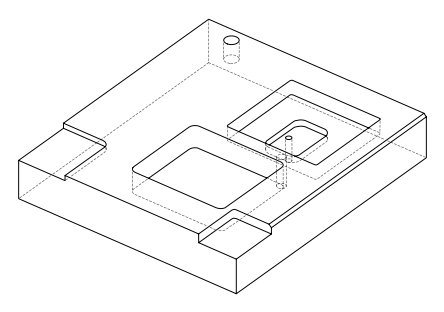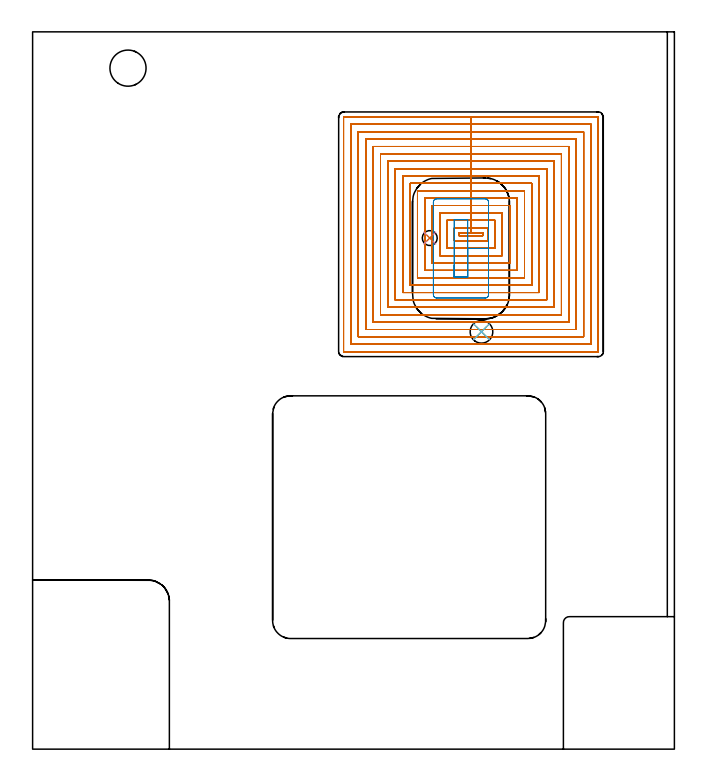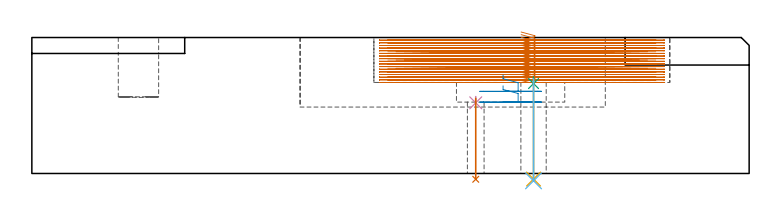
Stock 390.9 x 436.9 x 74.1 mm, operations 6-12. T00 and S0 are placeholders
(PLAN: 12 operations, 9 tool changes, 251.4 min)
(1 INDEXABLE_INSERT_DRILL_BLIND_HOLE_FROM_SOLID | STEP1POCKET | NXT0302_015 | 0.14 min | 12315 mm3)
(2 AREA_MILL | FG_CHAMFER_SURFACE | UGT0205_001 | 5.87 min | 3319 mm3)
(3 MILL_CORNER_NOTCH_RECTANGULAR | CORNER_NOTCH_RECTANGULAR | NXT0201_008 | Follow Part, ap 1.5, ae 75% | 31.2 min | 81769 mm3)
(4 MILL_CORNER_NOTCH_RECTANGULAR_1 | CORNER_NOTCH_RECTANGULAR_1 | UGT0201_094 | Follow Part, ap 5, ae 75% | 3.08 min | 74343 mm3)
(5 MILL_RECTANGULAR_POCKET | POCKET_RECTANGULAR_STRAIGHT | UGT0201_094 | Follow Part, ap 5, ae 75% | 26.62 min | 927743 mm3)
(6 MILL_RECTANGULAR_POCKET_1 | POCKET_RECTANGULAR_STRAIGHT_1 | NXT0201_008 | Follow Part, ap 1.5, ae 75% | 182.38 min | 588389 mm3)
(7 MILL_RECTANGULAR_POCKET_2 | POCKET_RECTANGULAR_STRAIGHT_2 | UGT0201_109 | Follow Part, ap 6.35, ae 75% | 1.42 min | 52169 mm3)
(8 SPOT_DRILL | STEP1HOLE | NXT0321_9005460120000 | 0.04 min | 45 mm3)
(9 SPOT_DRILL_1 | STEP1HOLE_1 | NXT0321_9005460120000 | 0.04 min | 7 mm3)
(10 DRILL_THROUGH_HOLE_INTO_CENTER | STEP1HOLE | NXT0301_055 | 0.23 min | 2705 mm3)
(11 DRILL_TO_ENLARGE_THROUGH_HOLE | STEP1HOLE | NXT0301_103 | 0.23 min | 4685 mm3)
(12 DRILL_THROUGH_HOLE_INTO_CENTER_1 | STEP1HOLE_1 | NXT0301_062 | 0.18 min | 2503 mm3)
(TOOL NXT0302_015 | Index. Insert Drill 22mm [880-D2200L25-03] | D22 PA176 FL66 Z2)
(TOOL UGT0205_001 | Chamfer Mill 20 x 3 x 45 deg. | D20 FL50 Z2)
(TOOL NXT0201_008 | ENDMILL 6mm [2P460-0600-NA 1630] | D6 FL26 Z6)
(TOOL UGT0201_094 | End mill 20 mm | D20 FL38 Z4)
(TOOL UGT0201_109 | End Mill 25.4 mm | D25.4 FL25 Z2)
(TOOL NXT0321_9005460120000 | NC Spot Drill, 142deg, 12mm, Carbide, Uncoated | D12 PA142 FL30 Z2)
(TOOL NXT0301_055 | Carbide Drill 8.4mm [860.1-0840-042A1-MM 2214] | D8.4 PA140 FL61 Z2)
(TOOL NXT0301_103 | Carbide Drill 13.8mm [860.1-1380-062A1-MM 2214] | D13.8 PA140 FL77 Z2)
(TOOL NXT0301_062 | Carbide Drill 9.1mm [860.1-0910-027A1-MM 2214] | D9.1 PA140 FL47 Z2)
(OP 6 MILL_RECTANGULAR_POCKET_1)
G17 G21 G94 G90
T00 M6
G54
G17 G0 G90 X266.625 Y312.6 S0 M3
G43 Z84.1 H1
Z77.1
G94 G1 X274.1 Z75.097 F250.
Y314.6 Z74.561
X267. Z72.659
X259.9 F500.
Y312.6
X274.1
Y314.6
X267.
Y317.6
X256.9
Y309.6
X277.1
Y317.6
X267.
Y322.1
X252.4
Y305.1
X281.6
Y322.1
X267.
Y326.6
X247.9
Y300.6
X286.1
Y326.6
X267.
Y331.1
X243.4
Y296.1
X290.6
Y331.1
X267.
Y335.6
X238.9
Y291.6
X295.1
Y335.6
X267.
Y340.1
X234.4
Y287.1
X299.6
Y340.1
X267.
Y344.6
X229.9
Y282.6
X304.1
Y344.6
X267.
Y349.1
X225.4
Y278.1
X308.6
Y349.1
X267.
Y353.6
X220.9
Y273.6
X313.1
Y353.6
X267.
Y358.1
X216.4
Y269.1
X317.6
Y358.1
X267.
Y362.6
X211.9
Y264.6
X322.1
Y362.6
X267.
Y367.1
X207.4
Y260.1
X326.6
Y367.1
X267.
Y371.6
X202.9
Y255.6
X331.1
Y371.6
X267.
Y376.1
X198.4
Y251.1
X335.6
Y376.1
X267.
Y380.6
X193.9
Y246.6
X340.1
Y380.6
X267.
Y385.1
X189.5
X189.445 Y385.095
X189.405 Y385.055
X189.4 Y385.
Y242.2
X189.405 Y242.145
X189.445 Y242.105
X189.5 Y242.1
X344.5
X344.555 Y242.105
X344.595 Y242.145
X344.6 Y242.2
Y385.
X344.595 Y385.055
X344.555 Y385.095
X344.5 Y385.1
X267.
X266.
G0 X266.625 Y312.6 Z75.659
G1 X274.1 Z73.656 F250.
Y314.6 Z73.12
X267. Z71.218
X259.9 F500.
Y312.6
X274.1
Y314.6
X267.
Y317.6
X256.9
Y309.6
X277.1
Y317.6
X267.
Y322.1
X252.4
Y305.1
X281.6
Y322.1
X267.
Y326.6
X247.9
Y300.6
X286.1
Y326.6
X267.
Y331.1
X243.4
Y296.1
X290.6
Y331.1
X267.
Y335.6
X238.9
Y291.6
X295.1
Y335.6
X267.
Y340.1
X234.4
Y287.1
X299.6
Y340.1
X267.
Y344.6
X229.9
Y282.6
X304.1
Y344.6
X267.
Y349.1
X225.4
Y278.1
X308.6
Y349.1
X267.
Y353.6
X220.9
Y273.6
X313.1
Y353.6
X267.
Y358.1
X216.4
Y269.1
X317.6
Y358.1
X267.
Y362.6
X211.9
Y264.6
X322.1
Y362.6
X267.
Y367.1
X207.4
Y260.1
X326.6
Y367.1
X267.
Y371.6
X202.9
Y255.6
X331.1
Y371.6
X267.
Y376.1
X198.4
Y251.1
X335.6
Y376.1
X267.
Y380.6
X193.9
Y246.6
X340.1
Y380.6
X267.
Y385.1
X189.5
X189.445 Y385.095
X189.405 Y385.055
X189.4 Y385.
Y242.2
X189.405 Y242.145
X189.445 Y242.105
X189.5 Y242.1
X344.5
X344.555 Y242.105
X344.595 Y242.145
X344.6 Y242.2
Y385.
X344.595 Y385.055
X344.555 Y385.095
X344.5 Y385.1
X267.
X266.
G0 X266.625 Y312.6 Z74.218
G1 X274.1 Z72.215 F250.
Y314.6 Z71.679
X267. Z69.776
X259.9 F500.
Y312.6
X274.1
Y314.6
X267.
Y317.6
X256.9
Y309.6
X277.1
Y317.6
X267.
Y322.1
X252.4
Y305.1
X281.6
Y322.1
X267.
Y326.6
X247.9
Y300.6
X286.1
Y326.6
X267.
Y331.1
X243.4
Y296.1
X290.6
Y331.1
X267.
Y335.6
X238.9
Y291.6
X295.1
Y335.6
X267.
Y340.1
X234.4
Y287.1
X299.6
Y340.1
X267.
Y344.6
X229.9
Y282.6
X304.1
Y344.6
X267.
Y349.1
X225.4
Y278.1
X308.6
Y349.1
X267.
Y353.6
X220.9
Y273.6
X313.1
Y353.6
X267.
Y358.1
X216.4
Y269.1
X317.6
Y358.1
X267.
Y362.6
X211.9
Y264.6
X322.1
Y362.6
X267.
Y367.1
X207.4
Y260.1
X326.6
Y367.1
X267.
Y371.6
X202.9
Y255.6
X331.1
Y371.6
X267.
Y376.1
X198.4
Y251.1
X335.6
Y376.1
X267.
Y380.6
X193.9
Y246.6
X340.1
Y380.6
X267.
Y385.1
X189.5
X189.445 Y385.095
X189.405 Y385.055
X189.4 Y385.
Y242.2
X189.405 Y242.145
X189.445 Y242.105
X189.5 Y242.1
X344.5
X344.555 Y242.105
X344.595 Y242.145
X344.6 Y242.2
Y385.
X344.595 Y385.055
X344.555 Y385.095
X344.5 Y385.1
X267.
X266.
G0 X266.625 Y312.6 Z72.776
G1 X274.1 Z70.774 F250.
Y314.6 Z70.238
X267. Z68.335
X259.9 F500.
Y312.6
X274.1
Y314.6
X267.
Y317.6
X256.9
Y309.6
X277.1
Y317.6
X267.
Y322.1
X252.4
Y305.1
X281.6
Y322.1
X267.
Y326.6
X247.9
Y300.6
X286.1
Y326.6
X267.
Y331.1
X243.4
Y296.1
X290.6
Y331.1
X267.
Y335.6
X238.9
Y291.6
X295.1
Y335.6
X267.
Y340.1
X234.4
Y287.1
X299.6
Y340.1
X267.
Y344.6
X229.9
Y282.6
X304.1
Y344.6
X267.
Y349.1
X225.4
Y278.1
X308.6
Y349.1
X267.
Y353.6
X220.9
Y273.6
X313.1
Y353.6
X267.
Y358.1
X216.4
Y269.1
X317.6
Y358.1
X267.
Y362.6
X211.9
Y264.6
X322.1
Y362.6
X267.
Y367.1
X207.4
Y260.1
X326.6
Y367.1
X267.
Y371.6
X202.9
Y255.6
X331.1
Y371.6
X267.
Y376.1
X198.4
Y251.1
X335.6
Y376.1
X267.
Y380.6
X193.9
Y246.6
X340.1
Y380.6
X267.
Y385.1
X189.5
X189.445 Y385.095
X189.405 Y385.055
X189.4 Y385.
Y242.2
X189.405 Y242.145
X189.445 Y242.105
X189.5 Y242.1
X344.5
X344.555 Y242.105
X344.595 Y242.145
X344.6 Y242.2
Y385.
X344.595 Y385.055
X344.555 Y385.095
X344.5 Y385.1
X267.
X266.
G0 X266.625 Y312.6 Z71.335
G1 X274.1 Z69.332 F250.
Y314.6 Z68.796
X267. Z66.894
X259.9 F500.
Y312.6
X274.1
Y314.6
X267.
Y317.6
X256.9
Y309.6
X277.1
Y317.6
X267.
Y322.1
X252.4
Y305.1
X281.6
Y322.1
X267.
Y326.6
X247.9
Y300.6
X286.1
Y326.6
X267.
Y331.1
X243.4
Y296.1
X290.6
Y331.1
X267.
Y335.6
X238.9
Y291.6
X295.1
Y335.6
X267.
Y340.1
X234.4
Y287.1
X299.6
Y340.1
X267.
Y344.6
X229.9
Y282.6
X304.1
Y344.6
X267.
Y349.1
X225.4
Y278.1
X308.6
Y349.1
X267.
Y353.6
X220.9
Y273.6
X313.1
Y353.6
X267.
Y358.1
X216.4
Y269.1
X317.6
Y358.1
X267.
Y362.6
X211.9
Y264.6
X322.1
Y362.6
X267.
Y367.1
X207.4
Y260.1
X326.6
Y367.1
X267.
Y371.6
X202.9
Y255.6
X331.1
Y371.6
X267.
Y376.1
X198.4
Y251.1
X335.6
Y376.1
X267.
Y380.6
X193.9
Y246.6
X340.1
Y380.6
X267.
Y385.1
X189.5
X189.445 Y385.095
X189.405 Y385.055
X189.4 Y385.
Y242.2
X189.405 Y242.145
X189.445 Y242.105
X189.5 Y242.1
X344.5
X344.555 Y242.105
X344.595 Y242.145
X344.6 Y242.2
Y385.
X344.595 Y385.055
X344.555 Y385.095
X344.5 Y385.1
X267.
X266.
G0 X266.625 Y312.6 Z69.894
G1 X274.1 Z67.891 F250.
Y314.6 Z67.355
X267. Z65.453
X259.9 F500.
Y312.6
X274.1
Y314.6
X267.
Y317.6
X256.9
Y309.6
X277.1
Y317.6
X267.
Y322.1
X252.4
Y305.1
X281.6
Y322.1
X267.
Y326.6
X247.9
Y300.6
X286.1
Y326.6
X267.
Y331.1
X243.4
Y296.1
X290.6
Y331.1
X267.
Y335.6
X238.9
Y291.6
X295.1
Y335.6
X267.
Y340.1
X234.4
Y287.1
X299.6
Y340.1
X267.
Y344.6
X229.9
Y282.6
X304.1
Y344.6
X267.
Y349.1
X225.4
Y278.1
X308.6
Y349.1
X267.
Y353.6
X220.9
Y273.6
X313.1
Y353.6
X267.
Y358.1
X216.4
Y269.1
X317.6
Y358.1
X267.
Y362.6
X211.9
Y264.6
X322.1
Y362.6
X267.
Y367.1
X207.4
Y260.1
X326.6
Y367.1
X267.
Y371.6
X202.9
Y255.6
X331.1
Y371.6
X267.
Y376.1
X198.4
Y251.1
X335.6
Y376.1
X267.
Y380.6
X193.9
Y246.6
X340.1
Y380.6
X267.
Y385.1
X189.5
X189.445 Y385.095
X189.405 Y385.055
X189.4 Y385.
Y242.2
X189.405 Y242.145
X189.445 Y242.105
X189.5 Y242.1
X344.5
X344.555 Y242.105
X344.595 Y242.145
X344.6 Y242.2
Y385.
X344.595 Y385.055
X344.555 Y385.095
X344.5 Y385.1
X267.
X266.
G0 X266.625 Y312.6 Z68.453
G1 X274.1 Z66.45 F250.
Y314.6 Z65.914
X267. Z64.012
X259.9 F500.
Y312.6
X274.1
Y314.6
X267.
Y317.6
X256.9
Y309.6
X277.1
Y317.6
X267.
Y322.1
X252.4
Y305.1
X281.6
Y322.1
X267.
Y326.6
X247.9
Y300.6
X286.1
Y326.6
X267.
Y331.1
X243.4
Y296.1
X290.6
Y331.1
X267.
Y335.6
X238.9
Y291.6
X295.1
Y335.6
X267.
Y340.1
X234.4
Y287.1
X299.6
Y340.1
X267.
Y344.6
X229.9
Y282.6
X304.1
Y344.6
X267.
Y349.1
X225.4
Y278.1
X308.6
Y349.1
X267.
Y353.6
X220.9
Y273.6
X313.1
Y353.6
X267.
Y358.1
X216.4
Y269.1
X317.6
Y358.1
X267.
Y362.6
X211.9
Y264.6
X322.1
Y362.6
X267.
Y367.1
X207.4
Y260.1
X326.6
Y367.1
X267.
Y371.6
X202.9
Y255.6
X331.1
Y371.6
X267.
Y376.1
X198.4
Y251.1
X335.6
Y376.1
X267.
Y380.6
X193.9
Y246.6
X340.1
Y380.6
X267.
Y385.1
X189.5
X189.445 Y385.095
X189.405 Y385.055
X189.4 Y385.
Y242.2
X189.405 Y242.145
X189.445 Y242.105
X189.5 Y242.1
X344.5
X344.555 Y242.105
X344.595 Y242.145
X344.6 Y242.2
Y385.
X344.595 Y385.055
X344.555 Y385.095
X344.5 Y385.1
X267.
X266.
G0 X266.625 Y312.6 Z67.012
G1 X274.1 Z65.009 F250.
Y314.6 Z64.473
X267. Z62.571
X259.9 F500.
Y312.6
X274.1
Y314.6
X267.
Y317.6
X256.9
Y309.6
X277.1
Y317.6
X267.
Y322.1
X252.4
Y305.1
X281.6
Y322.1
X267.
Y326.6
X247.9
Y300.6
X286.1
Y326.6
X267.
Y331.1
X243.4
Y296.1
X290.6
Y331.1
X267.
Y335.6
X238.9
Y291.6
X295.1
Y335.6
X267.
Y340.1
X234.4
Y287.1
X299.6
Y340.1
X267.
Y344.6
X229.9
Y282.6
X304.1
Y344.6
X267.
Y349.1
X225.4
Y278.1
X308.6
Y349.1
X267.
Y353.6
X220.9
Y273.6
X313.1
Y353.6
X267.
Y358.1
X216.4
Y269.1
X317.6
Y358.1
X267.
Y362.6
X211.9
Y264.6
X322.1
Y362.6
X267.
Y367.1
X207.4
Y260.1
X326.6
Y367.1
X267.
Y371.6
X202.9
Y255.6
X331.1
Y371.6
X267.
Y376.1
X198.4
Y251.1
X335.6
Y376.1
X267.
Y380.6
X193.9
Y246.6
X340.1
Y380.6
X267.
Y385.1
X189.5
X189.445 Y385.095
X189.405 Y385.055
X189.4 Y385.
Y242.2
X189.405 Y242.145
X189.445 Y242.105
X189.5 Y242.1
X344.5
X344.555 Y242.105
X344.595 Y242.145
X344.6 Y242.2
Y385.
X344.595 Y385.055
X344.555 Y385.095
X344.5 Y385.1
X267.
X266.
G0 X266.625 Y312.6 Z65.571
G1 X274.1 Z63.568 F250.
Y314.6 Z63.032
X267. Z61.129
X259.9 F500.
Y312.6
X274.1
Y314.6
X267.
Y317.6
X256.9
Y309.6
X277.1
Y317.6
X267.
Y322.1
X252.4
Y305.1
X281.6
Y322.1
X267.
Y326.6
X247.9
Y300.6
X286.1
Y326.6
X267.
Y331.1
X243.4
Y296.1
X290.6
Y331.1
X267.
Y335.6
X238.9
Y291.6
X295.1
Y335.6
X267.
Y340.1
X234.4
Y287.1
X299.6
Y340.1
X267.
Y344.6
X229.9
Y282.6
X304.1
Y344.6
X267.
Y349.1
X225.4
Y278.1
X308.6
Y349.1
X267.
Y353.6
X220.9
Y273.6
X313.1
Y353.6
X267.
Y358.1
X216.4
Y269.1
X317.6
Y358.1
X267.
Y362.6
X211.9
Y264.6
X322.1
Y362.6
X267.
Y367.1
X207.4
Y260.1
X326.6
Y367.1
X267.
Y371.6
X202.9
Y255.6
X331.1
Y371.6
X267.
Y376.1
X198.4
Y251.1
X335.6
Y376.1
X267.
Y380.6
X193.9
Y246.6
X340.1
Y380.6
X267.
Y385.1
X189.5
X189.445 Y385.095
X189.405 Y385.055
X189.4 Y385.
Y242.2
X189.405 Y242.145
X189.445 Y242.105
X189.5 Y242.1
X344.5
X344.555 Y242.105
X344.595 Y242.145
X344.6 Y242.2
Y385.
X344.595 Y385.055
X344.555 Y385.095
X344.5 Y385.1
X267.
X266.
G0 X266.625 Y312.6 Z64.129
G1 X274.1 Z62.127 F250.
Y314.6 Z61.591
X267. Z59.688
X259.9 F500.
Y312.6
X274.1
Y314.6
X267.
Y317.6
X256.9
Y309.6
X277.1
Y317.6
X267.
Y322.1
X252.4
Y305.1
X281.6
Y322.1
X267.
Y326.6
X247.9
Y300.6
X286.1
Y326.6
X267.
Y331.1
X243.4
Y296.1
X290.6
Y331.1
X267.
Y335.6
X238.9
Y291.6
X295.1
Y335.6
X267.
Y340.1
X234.4
Y287.1
X299.6
Y340.1
X267.
Y344.6
X229.9
Y282.6
X304.1
Y344.6
X267.
Y349.1
X225.4
Y278.1
X308.6
Y349.1
X267.
Y353.6
X220.9
Y273.6
X313.1
Y353.6
X267.
Y358.1
X216.4
Y269.1
X317.6
Y358.1
X267.
Y362.6
X211.9
Y264.6
X322.1
Y362.6
X267.
Y367.1
X207.4
Y260.1
X326.6
Y367.1
X267.
Y371.6
X202.9
Y255.6
X331.1
Y371.6
X267.
Y376.1
X198.4
Y251.1
X335.6
Y376.1
X267.
Y380.6
X193.9
Y246.6
X340.1
Y380.6
X267.
Y385.1
X189.5
X189.445 Y385.095
X189.405 Y385.055
X189.4 Y385.
Y242.2
X189.405 Y242.145
X189.445 Y242.105
X189.5 Y242.1
X344.5
X344.555 Y242.105
X344.595 Y242.145
X344.6 Y242.2
Y385.
X344.595 Y385.055
X344.555 Y385.095
X344.5 Y385.1
X267.
X266.
G0 X266.625 Y312.6 Z62.688
G1 X274.1 Z60.685 F250.
Y314.6 Z60.149
X267. Z58.247
X259.9 F500.
Y312.6
X274.1
Y314.6
X267.
Y317.6
X256.9
Y309.6
X277.1
Y317.6
X267.
Y322.1
X252.4
Y305.1
X281.6
Y322.1
X267.
Y326.6
X247.9
Y300.6
X286.1
Y326.6
X267.
Y331.1
X243.4
Y296.1
X290.6
Y331.1
X267.
Y335.6
X238.9
Y291.6
X295.1
Y335.6
X267.
Y340.1
X234.4
Y287.1
X299.6
Y340.1
X267.
Y344.6
X229.9
Y282.6
X304.1
Y344.6
X267.
Y349.1
X225.4
Y278.1
X308.6
Y349.1
X267.
Y353.6
X220.9
Y273.6
X313.1
Y353.6
X267.
Y358.1
X216.4
Y269.1
X317.6
Y358.1
X267.
Y362.6
X211.9
Y264.6
X322.1
Y362.6
X267.
Y367.1
X207.4
Y260.1
X326.6
Y367.1
X267.
Y371.6
X202.9
Y255.6
X331.1
Y371.6
X267.
Y376.1
X198.4
Y251.1
X335.6
Y376.1
X267.
Y380.6
X193.9
Y246.6
X340.1
Y380.6
X267.
Y385.1
X189.5
X189.445 Y385.095
X189.405 Y385.055
X189.4 Y385.
Y242.2
X189.405 Y242.145
X189.445 Y242.105
X189.5 Y242.1
X344.5
X344.555 Y242.105
X344.595 Y242.145
X344.6 Y242.2
Y385.
X344.595 Y385.055
X344.555 Y385.095
X344.5 Y385.1
X267.
X266.
G0 X266.625 Y312.6 Z61.247
G1 X274.1 Z59.244 F250.
Y314.6 Z58.708
X267. Z56.806
X259.9 F500.
Y312.6
X274.1
Y314.6
X267.
Y317.6
X256.9
Y309.6
X277.1
Y317.6
X267.
Y322.1
X252.4
Y305.1
X281.6
Y322.1
X267.
Y326.6
X247.9
Y300.6
X286.1
Y326.6
X267.
Y331.1
X243.4
Y296.1
X290.6
Y331.1
X267.
Y335.6
X238.9
Y291.6
X295.1
Y335.6
X267.
Y340.1
X234.4
Y287.1
X299.6
Y340.1
X267.
Y344.6
X229.9
Y282.6
X304.1
Y344.6
X267.
Y349.1
X225.4
Y278.1
X308.6
Y349.1
X267.
Y353.6
X220.9
Y273.6
X313.1
Y353.6
X267.
Y358.1
X216.4
Y269.1
X317.6
Y358.1
X267.
Y362.6
X211.9
Y264.6
X322.1
Y362.6
X267.
Y367.1
X207.4
Y260.1
X326.6
Y367.1
X267.
Y371.6
X202.9
Y255.6
X331.1
Y371.6
X267.
Y376.1
X198.4
Y251.1
X335.6
Y376.1
X267.
Y380.6
X193.9
Y246.6
X340.1
Y380.6
X267.
Y385.1
X189.5
X189.445 Y385.095
X189.405 Y385.055
X189.4 Y385.
Y242.2
X189.405 Y242.145
X189.445 Y242.105
X189.5 Y242.1
X344.5
X344.555 Y242.105
X344.595 Y242.145
X344.6 Y242.2
Y385.
X344.595 Y385.055
X344.555 Y385.095
X344.5 Y385.1
X267.
X266.
G0 X266.625 Y312.6 Z59.806
G1 X274.1 Z57.803 F250.
Y314.6 Z57.267
X267. Z55.365
X259.9 F500.
Y312.6
X274.1
Y314.6
X267.
Y317.6
X256.9
Y309.6
X277.1
Y317.6
X267.
Y322.1
X252.4
Y305.1
X281.6
Y322.1
X267.
Y326.6
X247.9
Y300.6
X286.1
Y326.6
X267.
Y331.1
X243.4
Y296.1
X290.6
Y331.1
X267.
Y335.6
X238.9
Y291.6
X295.1
Y335.6
X267.
Y340.1
X234.4
Y287.1
X299.6
Y340.1
X267.
Y344.6
X229.9
Y282.6
X304.1
Y344.6
X267.
Y349.1
X225.4
Y278.1
X308.6
Y349.1
X267.
Y353.6
X220.9
Y273.6
X313.1
Y353.6
X267.
Y358.1
X216.4
Y269.1
X317.6
Y358.1
X267.
Y362.6
X211.9
Y264.6
X322.1
Y362.6
X267.
Y367.1
X207.4
Y260.1
X326.6
Y367.1
X267.
Y371.6
X202.9
Y255.6
X331.1
Y371.6
X267.
Y376.1
X198.4
Y251.1
X335.6
Y376.1
X267.
Y380.6
X193.9
Y246.6
X340.1
Y380.6
X267.
Y385.1
X189.5
X189.445 Y385.095
X189.405 Y385.055
X189.4 Y385.
Y242.2
X189.405 Y242.145
X189.445 Y242.105
X189.5 Y242.1
X344.5
X344.555 Y242.105
X344.595 Y242.145
X344.6 Y242.2
Y385.
X344.595 Y385.055
X344.555 Y385.095
X344.5 Y385.1
X267.
X266.
G0 X266.625 Y312.6 Z58.365
G1 X274.1 Z56.362 F250.
Y314.6 Z55.826
X267. Z53.924
X259.9 F500.
Y312.6
X274.1
Y314.6
X267.
Y317.6
X256.9
Y309.6
X277.1
Y317.6
X267.
Y322.1
X252.4
Y305.1
X281.6
Y322.1
X267.
Y326.6
X247.9
Y300.6
X286.1
Y326.6
X267.
Y331.1
X243.4
Y296.1
X290.6
Y331.1
X267.
Y335.6
X238.9
Y291.6
X295.1
Y335.6
X267.
Y340.1
X234.4
Y287.1
X299.6
Y340.1
X267.
Y344.6
X229.9
Y282.6
X304.1
Y344.6
X267.
Y349.1
X225.4
Y278.1
X308.6
Y349.1
X267.
Y353.6
X220.9
Y273.6
X313.1
Y353.6
X267.
Y358.1
X216.4
Y269.1
X317.6
Y358.1
X267.
Y362.6
X211.9
Y264.6
X322.1
Y362.6
X267.
Y367.1
X207.4
Y260.1
X326.6
Y367.1
X267.
Y371.6
X202.9
Y255.6
X331.1
Y371.6
X267.
Y376.1
X198.4
Y251.1
X335.6
Y376.1
X267.
Y380.6
X193.9
Y246.6
X340.1
Y380.6
X267.
Y385.1
X189.5
X189.445 Y385.095
X189.405 Y385.055
X189.4 Y385.
Y242.2
X189.405 Y242.145
X189.445 Y242.105
X189.5 Y242.1
X344.5
X344.555 Y242.105
X344.595 Y242.145
X344.6 Y242.2
Y385.
X344.595 Y385.055
X344.555 Y385.095
X344.5 Y385.1
X267.
X266.
G0 X266.625 Y312.6 Z56.924
G1 X274.1 Z54.921 F250.
Y314.6 Z54.385
X267. Z52.482
X259.9 F500.
Y312.6
X274.1
Y314.6
X267.
Y317.6
X256.9
Y309.6
X277.1
Y317.6
X267.
Y322.1
X252.4
Y305.1
X281.6
Y322.1
X267.
Y326.6
X247.9
Y300.6
X286.1
Y326.6
X267.
Y331.1
X243.4
Y296.1
X290.6
Y331.1
X267.
Y335.6
X238.9
Y291.6
X295.1
Y335.6
X267.
Y340.1
X234.4
Y287.1
X299.6
Y340.1
X267.
Y344.6
X229.9
Y282.6
X304.1
Y344.6
X267.
Y349.1
X225.4
Y278.1
X308.6
Y349.1
X267.
Y353.6
X220.9
Y273.6
X313.1
Y353.6
X267.
Y358.1
X216.4
Y269.1
X317.6
Y358.1
X267.
Y362.6
X211.9
Y264.6
X322.1
Y362.6
X267.
Y367.1
X207.4
Y260.1
X326.6
Y367.1
X267.
Y371.6
X202.9
Y255.6
X331.1
Y371.6
X267.
Y376.1
X198.4
Y251.1
X335.6
Y376.1
X267.
Y380.6
X193.9
Y246.6
X340.1
Y380.6
X267.
Y385.1
X189.5
X189.445 Y385.095
X189.405 Y385.055
X189.4 Y385.
Y242.2
X189.405 Y242.145
X189.445 Y242.105
X189.5 Y242.1
X344.5
X344.555 Y242.105
X344.595 Y242.145
X344.6 Y242.2
Y385.
X344.595 Y385.055
X344.555 Y385.095
X344.5 Y385.1
X267.
X266.
G0 X266.625 Y312.6 Z55.482
G1 X274.1 Z53.48 F250.
Y314.6 Z52.944
X267. Z51.041
X259.9 F500.
Y312.6
X274.1
Y314.6
X267.
Y317.6
X256.9
Y309.6
X277.1
Y317.6
X267.
Y322.1
X252.4
Y305.1
X281.6
Y322.1
X267.
Y326.6
X247.9
Y300.6
X286.1
Y326.6
X267.
Y331.1
X243.4
Y296.1
X290.6
Y331.1
X267.
Y335.6
X238.9
Y291.6
X295.1
Y335.6
X267.
Y340.1
X234.4
Y287.1
X299.6
Y340.1
X267.
Y344.6
X229.9
Y282.6
X304.1
Y344.6
X267.
Y349.1
X225.4
Y278.1
X308.6
Y349.1
X267.
Y353.6
X220.9
Y273.6
X313.1
Y353.6
X267.
Y358.1
X216.4
Y269.1
X317.6
Y358.1
X267.
Y362.6
X211.9
Y264.6
X322.1
Y362.6
X267.
Y367.1
X207.4
Y260.1
X326.6
Y367.1
X267.
Y371.6
X202.9
Y255.6
X331.1
Y371.6
X267.
Y376.1
X198.4
Y251.1
X335.6
Y376.1
X267.
Y380.6
X193.9
Y246.6
X340.1
Y380.6
X267.
Y385.1
X189.5
X189.445 Y385.095
X189.405 Y385.055
X189.4 Y385.
Y242.2
X189.405 Y242.145
X189.445 Y242.105
X189.5 Y242.1
X344.5
X344.555 Y242.105
X344.595 Y242.145
X344.6 Y242.2
Y385.
X344.595 Y385.055
X344.555 Y385.095
X344.5 Y385.1
X267.
X266.
G0 X266.625 Y312.6 Z54.041
G1 X274.1 Z52.038 F250.
Y314.6 Z51.502
X267. Z49.6
X259.9 F500.
Y312.6
X274.1
Y314.6
X267.
Y317.6
X256.9
Y309.6
X277.1
Y317.6
X267.
Y322.1
X252.4
Y305.1
X281.6
Y322.1
X267.
Y326.6
X247.9
Y300.6
X286.1
Y326.6
X267.
Y331.1
X243.4
Y296.1
X290.6
Y331.1
X267.
Y335.6
X238.9
Y291.6
X295.1
Y335.6
X267.
Y340.1
X234.4
Y287.1
X299.6
Y340.1
X267.
Y344.6
X229.9
Y282.6
X304.1
Y344.6
X267.
Y349.1
X225.4
Y278.1
X308.6
Y349.1
X267.
Y353.6
X220.9
Y273.6
X313.1
Y353.6
X267.
Y358.1
X216.4
Y269.1
X317.6
Y358.1
X267.
Y362.6
X211.9
Y264.6
X322.1
Y362.6
X267.
Y367.1
X207.4
Y260.1
X326.6
Y367.1
X267.
Y371.6
X202.9
Y255.6
X331.1
Y371.6
X267.
Y376.1
X198.4
Y251.1
X335.6
Y376.1
X267.
Y380.6
X193.9
Y246.6
X340.1
Y380.6
X267.
Y385.1
X189.5
X189.445 Y385.095
X189.405 Y385.055
X189.4 Y385.
Y242.2
X189.405 Y242.145
X189.445 Y242.105
X189.5 Y242.1
X344.5
X344.555 Y242.105
X344.595 Y242.145
X344.6 Y242.2
Y385.
X344.595 Y385.055
X344.555 Y385.095
X344.5 Y385.1
X267.
X266.
G0 Z84.1
M5
M2
(OP 7 MILL_RECTANGULAR_POCKET_2)
G17 G21 G94 G90
T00 M6
G54
G17 G0 G90 X256.8 Y294.891 S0 M3
G43 Z84.1 H0
Z53.633
G94 G1 Y287.5 Z51.653 F250.
X265. Z49.456
Y305. Z44.767
Y322.5 F500.
X256.8
Y287.5
X265.
Y305.
X277.7
Y333.2
G3 X275.7 Y335.2 R2.
G1 X246.1
G3 X244.1 Y333.2 R2.
G1 Y276.8
G3 X246.1 Y274.8 R2.
G1 X275.7
G3 X277.7 Y276.8 R2.
G1 Y305.
Y306.
G0 X256.8 Y294.891 Z47.767
G1 Y287.5 Z45.786 F250.
X265. Z43.589
Y305. Z38.9
Y322.5 F500.
X256.8
Y287.5
X265.
Y305.
X277.7
Y333.2
G3 X275.7 Y335.2 R2.
G1 X246.1
G3 X244.1 Y333.2 R2.
G1 Y276.8
G3 X246.1 Y274.8 R2.
G1 X275.7
G3 X277.7 Y276.8 R2.
G1 Y305.
Y306.
G0 Z84.1
M5
M2
(OP 8 SPOT_DRILL)
G17 G21 G94 G90
T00 M6
G54
G17 G0 G90 X273.4 Y254.2 S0 M3
G43 Z84.1 H0
G94 G81 G98 Z49.002 F250. R52.6
G80
M5
M2
(OP 9 SPOT_DRILL_1)
G17 G21 G94 G90
T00 M6
G54
G17 G0 G90 X241.9 Y311.3 S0 M3
G43 Z84.1 H0
G94 G81 G98 Z38.508 F250. R41.9
G80
M5
M2
(OP 10 DRILL_THROUGH_HOLE_INTO_CENTER)
G17 G21 G94 G90
T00 M6
G54
G17 G0 G90 X273.4 Y254.2 S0 M3
G43 Z84.1 H1
G94 G73 G98 Z-3.029 F250. Q7.518 R51.6
G80
M5
M2
(OP 11 DRILL_TO_ENLARGE_THROUGH_HOLE)
G17 G21 G94 G90
T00 M6
G54
G17 G0 G90 X273.4 Y254.2 S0 M3
G43 Z84.1 H1
G94 G73 G98 Z-4.011 F250. Q13.403 R51.6
G80
M5
M2
(OP 12 DRILL_THROUGH_HOLE_INTO_CENTER_1)
G17 G21 G94 G90
T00 M6
G54
G17 G0 G90 X241.9 Y311.3 S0 M3
G43 Z84.1 H1
G94 G73 G98 Z-3.156 F250. Q8.411 R40.9
G80
M5
M2
